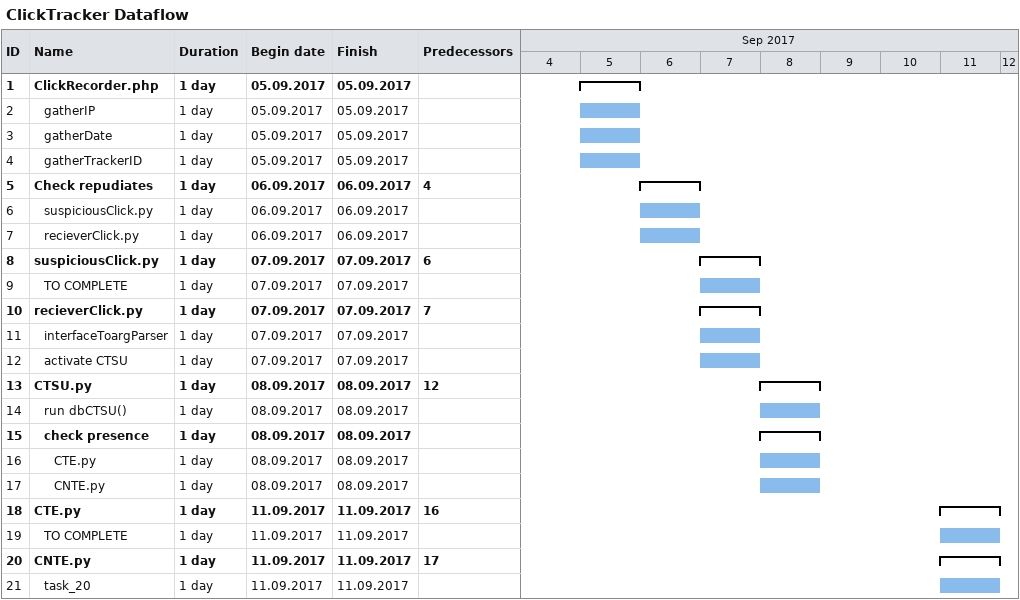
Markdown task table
ClickTracker Dataflow

| ID | Level | Task | Duration | Start | Finish | Predecessors |
|---|---|---|---|---|---|---|
| 1 | 1 | **ClickRecorder.php** | 1d | 2017-09-05 | 2017-09-05 |  |
| 2 | 2 | gatherIP | 1d | 2017-09-05 | 2017-09-05 |  |
| 3 | 2 | gatherDate | 1d | 2017-09-05 | 2017-09-05 |  |
| 4 | 2 | gatherTrackerID | 1d | 2017-09-05 | 2017-09-05 |  |
| 5 | 1 | **Check repudiates** | 1d | 2017-09-06 | 2017-09-06 | 4 |
| 6 | 2 | suspiciousClick.py | 1d | 2017-09-06 | 2017-09-06 |  |
| 7 | 2 | recieverClick.py | 1d | 2017-09-06 | 2017-09-06 |  |
| 8 | 1 | **suspiciousClick.py** | 1d | 2017-09-07 | 2017-09-07 | 6 |
| 9 | 2 | TO COMPLETE | 1d | 2017-09-07 | 2017-09-07 |  |
| 10 | 1 | **recieverClick.py** | 1d | 2017-09-07 | 2017-09-07 | 7 |
| 11 | 2 | interfaceToargParser | 1d | 2017-09-07 | 2017-09-07 |  |
| 12 | 2 | activate CTSU | 1d | 2017-09-07 | 2017-09-07 |  |
| 13 | 1 | **CTSU.py** | 1d | 2017-09-08 | 2017-09-08 | 12 |
| 14 | 2 | run dbCTSU() | 1d | 2017-09-08 | 2017-09-08 |  |
| 15 | 2 | **check presence** | 1d | 2017-09-08 | 2017-09-08 |  |
| 16 | 3 | CTE.py | 1d | 2017-09-08 | 2017-09-08 |  |
| 17 | 3 | CNTE.py | 1d | 2017-09-08 | 2017-09-08 |  |
| 18 | 1 | **CTE.py** | 1d | 2017-09-11 | 2017-09-11 | 16 |
| 19 | 2 | TO COMPLETE | 1d | 2017-09-11 | 2017-09-11 |  |
| 20 | 1 | **CNTE.py** | 1d | 2017-09-11 | 2017-09-11 | 17 |
| 21 | 2 | task_20 | 1d | 2017-09-11 | 2017-09-11 |  |
